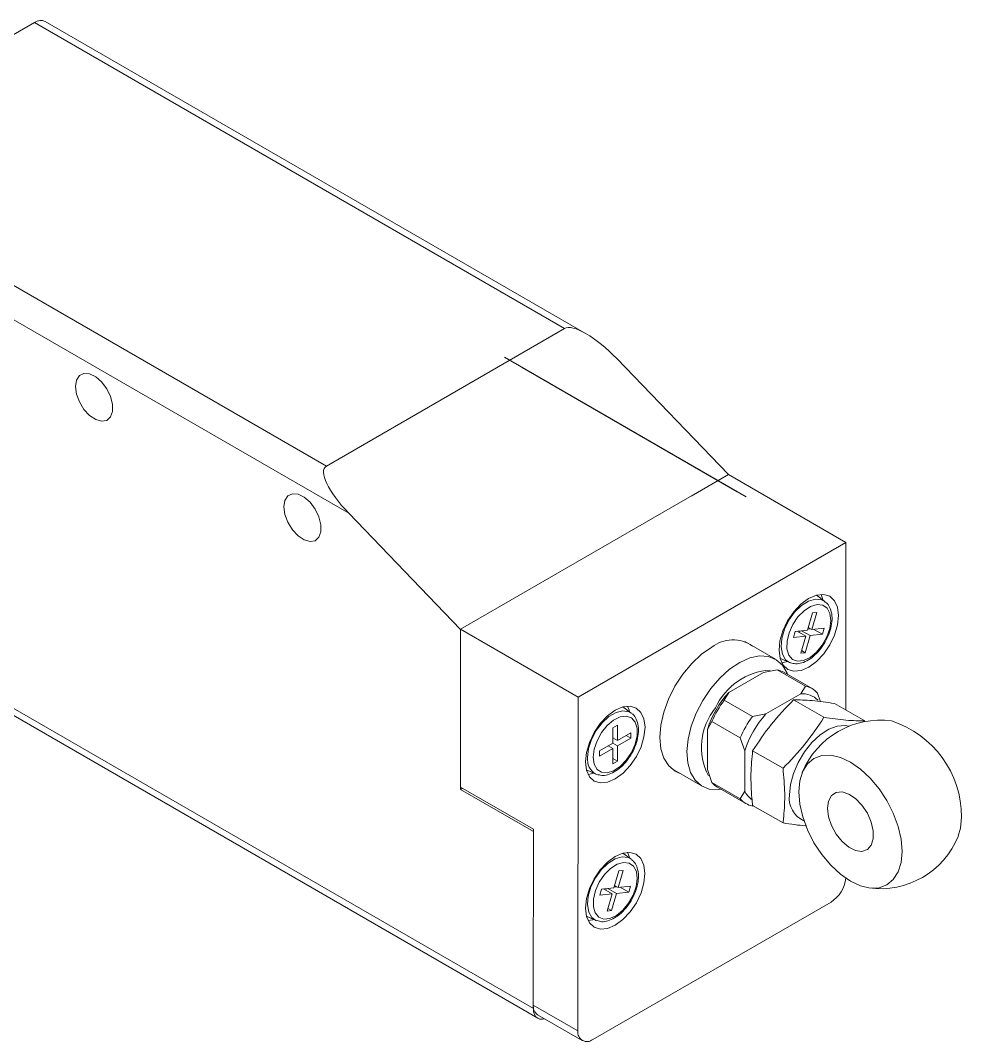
# Model space of a CAD drawing. Header units: millimetres. Extents: x 5 to 415, y 5 to 292.
# Drawn here: x 323.63 to 345.98, y 234.47 to 258.71 of the extents above; entities that cross this region are included whole.
import ezdxf

# ---------------------------------------------------------------- set-up
doc = ezdxf.new("R2010")
doc.units = ezdxf.units.MM
doc.linetypes.add('CENTERX2', pattern=[20.32, 12.7, -2.54, 2.54, -2.54])
doc.layers.add('CENTER_LINE', color=7, linetype='CENTERX2')

msp = doc.modelspace()

# ---------------------------------------------------------------- linework, layer by layer
at = {"color": 7, "linetype": 'Continuous', "lineweight": 18}
for p, q in [((337.063, 251.273), (324.217, 258.688)), ((323.967, 258.663), (323.083, 258.153)), ((336.554, 251.397), (323.967, 258.663)), ((318.31, 255.398), (330.897, 248.132)), ((331.427, 247.009), (317.957, 254.785)), ((302.683, 254.376), (335.811, 235.251)), ((302.787, 254.147), (335.915, 235.022)), ((330.897, 248.132), (336.554, 251.397)), ((337.791, 250.683), (340.443, 247.927)), ((340.443, 247.927), (334.079, 244.256)), ((340.443, 247.927), (339.559, 247.417)), ((340.443, 247.927), (340.443, 247.927)), ((343.236, 246.315), (340.443, 247.927)), ((334.079, 244.253), (331.427, 247.009)), ((343.236, 246.315), (336.872, 242.643)), ((343.235, 242.338), (343.236, 246.315)), ((342.732, 244.919), (342.532, 245.065)), ((342.44, 244.644), (342.321, 244.237)), ((342.424, 244.249), (342.543, 244.655)), ((342.543, 244.655), (342.44, 244.644)), ((334.079, 244.256), (334.078, 240.511)), ((336.872, 242.643), (334.079, 244.256)), ((334.079, 244.254), (334.079, 244.253)), ((334.079, 244.253), (334.079, 242.621)), ((342.029, 244.205), (341.987, 244.062)), ((342.321, 244.237), (342.029, 244.205)), ((342.078, 244.211), (342.279, 244.094)), ((342.128, 244.181), (342.139, 244.217)), ((342.181, 244.222), (342.383, 244.105)), ((342.329, 244.262), (342.389, 244.269)), ((342.339, 244.298), (342.424, 244.249)), ((342.383, 244.105), (342.675, 244.138)), ((342.717, 244.281), (342.424, 244.249)), ((342.473, 244.254), (342.675, 244.138)), ((342.675, 244.138), (342.717, 244.281)), ((341.56, 243.543), (340.831, 243.964)), ((341.987, 244.062), (342.279, 244.094)), ((342.279, 244.094), (342.161, 243.688)), ((342.264, 243.699), (342.383, 244.105)), ((342.161, 243.688), (342.264, 243.699)), ((342.179, 243.749), (342.264, 243.699)), ((341.668, 243.568), (341.895, 243.468)), ((341.918, 243.459), (341.895, 243.468)), ((341.277, 243.232), (340.452, 242.756)), ((341.6, 243.296), (341.277, 243.232)), ((341.6, 243.296), (342.271, 242.909)), ((342.43, 242.848), (341.759, 243.236)), ((342.162, 242.723), (342.271, 242.909)), ((340.452, 242.756), (340.342, 242.571)), ((342.162, 242.723), (341.336, 242.246)), ((342.562, 242.741), (342.632, 242.537)), ((336.872, 242.643), (336.87, 234.722)), ((340.342, 242.571), (341.014, 242.183)), ((342.712, 242.166), (341.992, 242.582)), ((343.685, 242.079), (342.964, 242.495)), ((338.136, 242.268), (337.936, 242.414)), ((341.014, 242.183), (341.336, 242.246)), ((337.811, 241.981), (337.7, 241.916)), ((337.811, 241.616), (337.811, 241.981)), ((340.052, 242.067), (339.946, 241.879)), ((340.052, 242.067), (340.724, 241.68)), ((337.7, 241.916), (337.7, 241.552)), ((338.127, 241.799), (337.811, 241.616)), ((338.016, 241.734), (338.127, 241.67)), ((338.127, 241.67), (338.127, 241.799)), ((339.946, 241.879), (339.946, 240.926)), ((337.7, 241.552), (337.385, 241.37)), ((337.589, 241.488), (337.7, 241.423)), ((337.7, 241.681), (337.811, 241.616)), ((337.7, 241.552), (337.811, 241.488)), ((337.811, 241.488), (338.127, 241.67)), ((337.811, 241.123), (337.811, 241.488)), ((340.83, 241.369), (340.724, 241.68)), ((337.385, 241.241), (337.7, 241.423)), ((337.385, 241.37), (337.385, 241.241)), ((337.7, 241.423), (337.7, 241.059)), ((340.83, 241.369), (340.83, 240.416)), ((341.74, 240.956), (341.019, 241.372)), ((337.7, 241.188), (337.811, 241.123)), ((337.7, 241.059), (337.811, 241.123)), ((337.072, 240.917), (337.298, 240.817)), ((339.09, 240.951), (339.82, 240.53)), ((339.946, 240.926), (340.052, 240.615)), ((334.078, 240.511), (335.811, 239.511)), ((334.079, 240.511), (334.079, 240.456)), ((334.126, 240.484), (334.079, 240.456)), ((340.052, 240.615), (340.724, 240.227)), ((340.184, 240.508), (340.855, 240.12)), ((334.079, 240.456), (335.811, 239.457)), ((340.724, 240.227), (340.83, 240.416)), ((341.039, 240.065), (341.014, 240.06)), ((341.74, 239.66), (341.019, 240.076)), ((335.811, 239.511), (335.809, 235.334)), ((338.135, 238.797), (337.935, 238.943)), ((337.845, 238.522), (337.725, 238.116)), ((337.827, 238.126), (337.948, 238.532)), ((337.948, 238.532), (337.845, 238.522)), ((337.433, 238.086), (337.39, 237.943)), ((337.725, 238.116), (337.433, 238.086)), ((337.477, 238.091), (337.682, 237.972)), ((337.53, 238.06), (337.542, 238.097)), ((337.58, 238.101), (337.785, 237.982)), ((337.731, 238.138), (337.796, 238.144)), ((337.742, 238.175), (337.827, 238.126)), ((338.119, 238.155), (337.827, 238.126)), ((337.871, 238.13), (338.077, 238.012)), ((338.077, 238.012), (338.119, 238.155)), ((337.39, 237.943), (337.682, 237.972)), ((337.682, 237.972), (337.562, 237.566)), ((337.664, 237.576), (337.785, 237.982)), ((337.785, 237.982), (338.077, 238.012)), ((337.223, 234.517), (342.88, 237.781)), ((337.562, 237.566), (337.664, 237.576)), ((337.579, 237.625), (337.664, 237.576)), ((337.071, 237.446), (337.297, 237.346)), ((335.809, 235.334), (336.87, 234.722)), ((335.811, 235.293), (335.811, 235.251)), ((335.913, 235.105), (336.974, 234.493))]:
    msp.add_line(p, q, dxfattribs=at)
at = {"color": 7, "linetype": 'Continuous', "lineweight": 18, "flags": 128}
for points in [[(324.939, 250.019), (324.963, 250.171), (325.033, 250.279), (325.14, 250.331), (325.273, 250.322), (325.418, 250.252), (325.559, 250.129), (325.681, 249.967), (325.77, 249.783), (325.817, 249.597), (325.817, 249.429), (325.77, 249.297), (325.681, 249.216), (325.559, 249.194), (325.418, 249.235), (325.273, 249.332), (325.14, 249.476), (325.033, 249.652), (324.963, 249.84), (324.939, 250.019)], [(329.889, 247.162), (329.913, 247.314), (329.982, 247.422), (330.089, 247.474), (330.223, 247.464), (330.368, 247.394), (330.509, 247.272), (330.63, 247.109), (330.72, 246.925), (330.767, 246.739), (330.767, 246.571), (330.72, 246.439), (330.63, 246.358), (330.509, 246.337), (330.368, 246.377), (330.223, 246.475), (330.089, 246.619), (329.982, 246.795), (329.913, 246.982), (329.889, 247.162)], [(342.349, 244.986), (342.532, 245.065), (342.703, 245.083), (342.85, 245.039), (342.963, 244.935), (343.034, 244.78), (343.059, 244.583), (343.036, 244.358), (342.966, 244.12), (342.854, 243.886), (342.708, 243.671), (342.538, 243.491), (342.355, 243.356), (342.172, 243.278), (342.001, 243.26), (341.854, 243.304), (341.741, 243.408), (341.67, 243.563), (341.645, 243.76), (341.668, 243.985), (341.738, 244.223), (341.85, 244.457), (341.996, 244.672), (342.166, 244.852), (342.349, 244.986)], [(342.689, 244.951), (342.681, 244.984), (342.643, 245.084)], [(342.548, 244.845), (342.396, 244.799), (342.241, 244.697), (342.095, 244.549), (341.972, 244.368), (341.883, 244.168), (341.836, 243.97), (341.834, 243.789), (341.878, 243.642), (341.965, 243.542), (342.086, 243.498), (342.23, 243.514), (342.386, 243.588), (342.538, 243.714), (342.674, 243.881), (342.781, 244.074), (342.85, 244.275), (342.875, 244.467), (342.853, 244.633), (342.787, 244.758), (342.682, 244.83), (342.548, 244.845)], [(339.278, 240.843), (339.182, 240.886), (339.027, 241.013), (338.912, 241.193), (338.841, 241.42), (338.816, 241.684), (338.839, 241.976), (338.909, 242.285), (339.022, 242.598), (339.175, 242.903), (339.362, 243.19), (339.576, 243.446), (339.808, 243.662), (340.049, 243.83)], [(341.849, 243.184), (341.835, 243.217), (341.726, 243.402), (341.576, 243.534), (341.393, 243.608), (341.182, 243.623), (340.952, 243.576), (340.713, 243.47), (340.472, 243.309), (340.24, 243.099), (340.026, 242.848), (339.836, 242.566)], [(341.708, 243.463), (341.818, 243.482), (341.845, 243.49)], [(337.753, 242.335), (337.936, 242.414), (338.107, 242.431), (338.254, 242.387), (338.367, 242.284), (338.438, 242.128), (338.463, 241.931), (338.439, 241.706), (338.369, 241.469), (338.258, 241.234), (338.112, 241.02), (337.941, 240.839), (337.758, 240.705), (337.575, 240.626), (337.405, 240.608), (337.258, 240.653), (337.145, 240.756), (337.073, 240.912), (337.049, 241.109), (337.072, 241.334), (337.142, 241.571), (337.254, 241.805), (337.4, 242.02), (337.57, 242.201), (337.753, 242.335)], [(338.093, 242.299), (338.085, 242.332), (338.047, 242.432)], [(339.836, 242.566), (339.68, 242.264), (339.562, 241.953), (339.488, 241.645), (339.46, 241.352), (339.479, 241.086), (339.545, 240.856), (339.655, 240.671), (339.804, 240.539), (339.988, 240.464), (340.199, 240.45), (340.269, 240.458)], [(337.233, 241.218), (337.256, 241.053), (337.324, 240.93), (337.43, 240.86), (337.565, 240.847), (337.717, 240.895), (337.872, 240.998), (338.017, 241.148), (338.139, 241.33), (338.227, 241.53), (338.273, 241.728), (338.273, 241.908), (338.227, 242.054), (338.139, 242.152), (338.017, 242.194), (337.872, 242.176), (337.717, 242.1), (337.565, 241.972), (337.43, 241.804), (337.324, 241.611), (337.256, 241.409), (337.233, 241.218)], [(341.892, 240.322), (341.916, 240.571), (341.986, 240.834), (342.099, 241.097), (342.248, 241.346), (342.426, 241.567), (342.623, 241.749), (342.828, 241.881), (343.03, 241.956), (343.218, 241.971), (343.307, 241.955)], [(342.117, 240.396), (342.141, 240.107), (342.21, 239.801), (342.324, 239.491), (342.476, 239.189), (342.661, 238.906), (342.873, 238.653), (343.103, 238.44), (343.342, 238.275), (343.581, 238.164), (343.811, 238.112), (344.022, 238.121), (344.208, 238.189), (344.36, 238.316), (344.473, 238.495), (344.543, 238.72), (344.567, 238.982), (344.543, 239.272), (344.473, 239.577), (344.36, 239.887), (344.208, 240.189), (344.022, 240.472), (343.811, 240.725), (343.581, 240.938), (343.342, 241.104), (343.103, 241.214), (342.873, 241.266), (342.661, 241.258), (342.476, 241.189), (342.324, 241.063), (342.21, 240.884), (342.141, 240.659), (342.117, 240.396)], [(337.111, 240.812), (337.222, 240.83), (337.249, 240.839)], [(337.34, 240.802), (337.303, 240.815), (337.298, 240.817)], [(342.794, 240.006), (342.818, 240.178), (342.889, 240.307), (343, 240.381), (343.142, 240.394), (343.301, 240.344), (343.464, 240.236), (343.616, 240.079), (343.744, 239.888), (343.836, 239.679), (343.884, 239.471), (343.884, 239.282), (343.836, 239.13), (343.744, 239.027), (343.616, 238.983), (343.464, 239.002), (343.301, 239.082), (343.142, 239.216), (343, 239.392), (342.889, 239.594), (342.818, 239.805), (342.794, 240.006)], [(345.981, 239.799), (345.957, 239.536), (345.9, 239.341)], [(337.752, 238.864), (337.935, 238.943), (338.106, 238.96), (338.253, 238.916), (338.366, 238.813), (338.437, 238.657), (338.462, 238.46), (338.438, 238.235), (338.368, 237.998), (338.257, 237.764), (338.111, 237.549), (337.94, 237.368), (337.757, 237.234), (337.574, 237.155), (337.404, 237.138), (337.257, 237.182), (337.144, 237.285), (337.072, 237.441), (337.048, 237.638), (337.071, 237.863), (337.141, 238.1), (337.253, 238.335), (337.399, 238.549), (337.569, 238.73), (337.752, 238.864)], [(338.092, 238.828), (338.084, 238.861), (338.046, 238.961)], [(337.954, 238.722), (337.803, 238.678), (337.647, 238.578), (337.501, 238.431), (337.378, 238.25), (337.288, 238.051), (337.239, 237.852), (337.236, 237.67), (337.28, 237.522), (337.365, 237.421), (337.485, 237.376), (337.629, 237.39), (337.785, 237.463), (337.937, 237.588), (338.074, 237.754), (338.182, 237.946), (338.252, 238.148), (338.278, 238.34), (338.257, 238.507), (338.192, 238.633), (338.088, 238.707), (337.954, 238.722)], [(337.11, 237.341), (337.221, 237.359), (337.248, 237.368)], [(337.32, 237.337), (337.318, 237.338), (337.297, 237.346)], [(335.811, 235.251), (335.818, 235.175), (335.838, 235.11), (335.871, 235.059), (335.915, 235.022), (335.968, 235.002), (336.029, 235), (336.078, 235.009)]]:
    msp.add_lwpolyline(points, dxfattribs=at)
at = {"color": 8, "linetype": 'Continuous', "lineweight": 18, "flags": 128}
for points in [[(341.895, 243.468), (341.803, 243.533), (341.726, 243.663), (341.695, 243.836), (341.711, 244.04), (341.775, 244.257), (341.879, 244.471), (342.017, 244.663), (342.177, 244.818), (342.346, 244.924), (342.51, 244.972)], [(342.51, 244.972), (342.656, 244.959), (342.732, 244.919)], [(337.098, 241.215), (337.122, 241.422), (337.192, 241.639), (337.303, 241.851), (337.445, 242.038), (337.607, 242.187), (337.776, 242.284), (337.938, 242.323), (338.08, 242.299), (338.142, 242.263)], [(337.297, 237.346), (337.203, 237.414), (337.127, 237.544), (337.097, 237.719), (337.115, 237.923), (337.18, 238.141), (337.285, 238.354), (337.424, 238.545), (337.584, 238.699), (337.753, 238.804), (337.917, 238.85)], [(337.917, 238.85), (338.062, 238.835), (338.136, 238.796)]]:
    msp.add_lwpolyline(points, dxfattribs=at)
at = {"color": 7, "linetype": 'Continuous', "lineweight": 18}
for centre, radius, start, end in [((324.114, 258.459), 0.251, 65.6929, 125.6176), ((340.551, 243.195), 0.81, 54.9106, 128.3222), ((341.534, 241.755), 1.535, 93.605, 155.6212), ((341.489, 242.767), 0.541, 60.1234, 78.1783), ((342.162, 242.384), 0.535, 41.741, 78.2483), ((342.235, 241.142), 2.405, 137.844, 162.156), ((342.206, 242.216), 0.509, 43.9891, 95.0197), ((342.53, 240.972), 2.71, 143.8455, 156.1545), ((341.268, 241.459), 1.464, 140.6078, 207.8406), ((343.202, 240.584), 2.71, 143.8455, 156.1545), ((343.119, 240.632), 2.405, 137.8436, 162.1564), ((344.049, 240.097), 2, 82.2349, 157.7598), ((343.584, 239.798), 2.397, 0.0136, 72.1427), ((340.454, 240.974), 0.539, 221.7738, 239.9195), ((341.316, 240.65), 0.54, 205.6691, 233.0258), ((342.467, 240.245), 0.58, 172.3703, 246.7915), ((341.123, 240.584), 0.535, 221.741, 258.2483), ((344.049, 240.097), 2, 262.2349, 337.7598), ((342.459, 238.435), 0.778, 302.8122, 353.3353), ((336.047, 235.304), 0.24, 172.7247, 235.937), ((337.086, 234.686), 0.218, 170.7522, 309.1695)]:
    msp.add_arc(centre, radius, start, end, dxfattribs=at)
at = {"color": 8, "linetype": 'Continuous', "lineweight": 18}
msp.add_arc((337.499, 241.168), 0.404, 173.3194, 240.2006, dxfattribs=at)
at = {"color": 7, "linetype": 'Continuous', "lineweight": 18}
for centre, start_param, end_param in [((337.438, 250.479), 1.485886, 3.056683), ((331.781, 247.213), 3.056683, 4.627479)]:
    msp.add_ellipse(centre, major_axis=(0.911, -0.898), ratio=0.308851, start_param=start_param, end_param=end_param, dxfattribs=at)
for points, knots in [([(341.925, 243.461), (341.962, 243.45), (342.044, 243.427), (342.188, 243.452), (342.345, 243.521), (342.501, 243.64), (342.644, 243.798), (342.764, 243.984), (342.852, 244.185), (342.902, 244.389), (342.91, 244.583), (342.87, 244.746), (342.807, 244.862), (342.748, 244.9), (342.727, 244.913)], [0, 0, 0, 0, 0.066526, 0.149207, 0.236187, 0.326594, 0.417543, 0.508265, 0.599058, 0.690298, 0.782479, 0.875884, 0.956976, 1, 1, 1, 1]), ([(341.019, 241.372), (341.16, 241.583), (341.444, 242.01), (341.808, 242.39), (341.992, 242.582)], [0, 0, 0, 0, 0.495216, 1, 1, 1, 1]), ([(341.992, 242.582), (342.132, 242.579), (342.416, 242.573), (342.78, 242.521), (342.964, 242.495)], [0, 0, 0, 0, 0.495216, 1, 1, 1, 1]), ([(337.35, 240.803), (337.388, 240.795), (337.472, 240.776), (337.617, 240.809), (337.774, 240.886), (337.929, 241.012), (338.069, 241.175), (338.184, 241.364), (338.267, 241.567), (338.31, 241.77), (338.31, 241.962), (338.263, 242.119), (338.202, 242.222), (338.151, 242.251), (338.14, 242.257)], [0, 0, 0, 0, 0.06804, 0.152852, 0.242275, 0.334717, 0.427396, 0.519865, 0.61248, 0.705614, 0.799788, 0.895159, 0.977097, 1, 1, 1, 1]), ([(341.74, 240.956), (341.92, 241.144), (342.285, 241.524), (342.569, 241.95), (342.712, 242.166)], [0, 0, 0, 0, 0.4952157, 1, 1, 1, 1]), ([(342.712, 242.166), (342.893, 242.14), (343.257, 242.087), (343.541, 242.082), (343.685, 242.079)], [0, 0, 0, 0, 0.495216, 1, 1, 1, 1]), ([(341.019, 240.076), (341.013, 240.134), (340.987, 240.39), (340.966, 240.836), (341.002, 241.193), (341.019, 241.372)], [0, 0, 0, 0, 0.126972, 0.560077, 1, 1, 1, 1]), ([(341.74, 239.66), (341.746, 239.711), (341.772, 239.936), (341.793, 240.359), (341.758, 240.756), (341.74, 240.956)], [0, 0, 0, 0, 0.1269715, 0.560077, 1, 1, 1, 1]), ([(342.301, 239.591), (342.291, 239.592), (342.132, 239.598), (341.93, 239.63), (341.74, 239.66)], [0, 0, 0, 0, 0.063089, 1, 1, 1, 1]), ([(337.327, 237.339), (337.363, 237.329), (337.444, 237.304), (337.587, 237.328), (337.743, 237.396), (337.899, 237.513), (338.043, 237.67), (338.164, 237.856), (338.253, 238.057), (338.304, 238.26), (338.313, 238.455), (338.275, 238.619), (338.213, 238.737), (338.153, 238.776), (338.131, 238.79)], [0, 0, 0, 0, 0.064712, 0.147364, 0.234258, 0.324663, 0.415674, 0.506455, 0.597295, 0.688573, 0.780775, 0.874207, 0.955487, 1, 1, 1, 1])]:
    msp.add_open_spline(points, degree=3, knots=knots, dxfattribs=at)
at = {"layer": 'CENTER_LINE', "linetype": 'CENTERX2', "lineweight": 18}
for p, q in [((340.865, 247.4), (335.126, 250.713)), ((340.655, 247.521), (335.546, 250.47))]:
    msp.add_line(p, q, dxfattribs=at)

doc.saveas('drawing.dxf')
